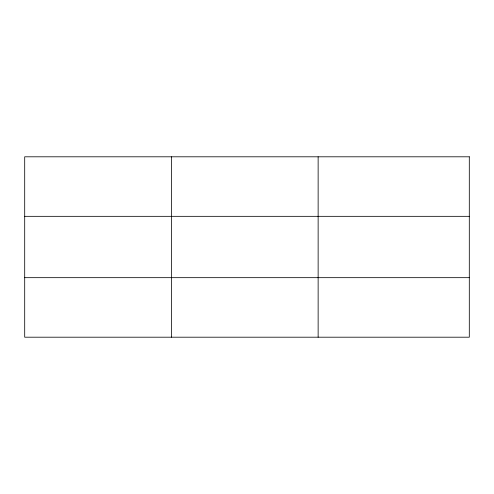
<?xml version="1.0" encoding="UTF-8"?>
<svg xmlns="http://www.w3.org/2000/svg" width="494" height="494" viewBox="0 0 494 494"><rect width="100%" height="100%" fill="white"/><g stroke="black" fill="none" stroke-linecap="round" stroke-linejoin="round"><path stroke-width="0.74" d="M171.418 156.802L171.418 337.198M318.136 156.802L318.136 337.198M24.7 216.329L469.3 216.329M24.7 277.671L469.3 277.671M469.3 156.802L469.3 337.198L24.7 337.198L24.7 156.802L469.3 156.802"/></g></svg>
